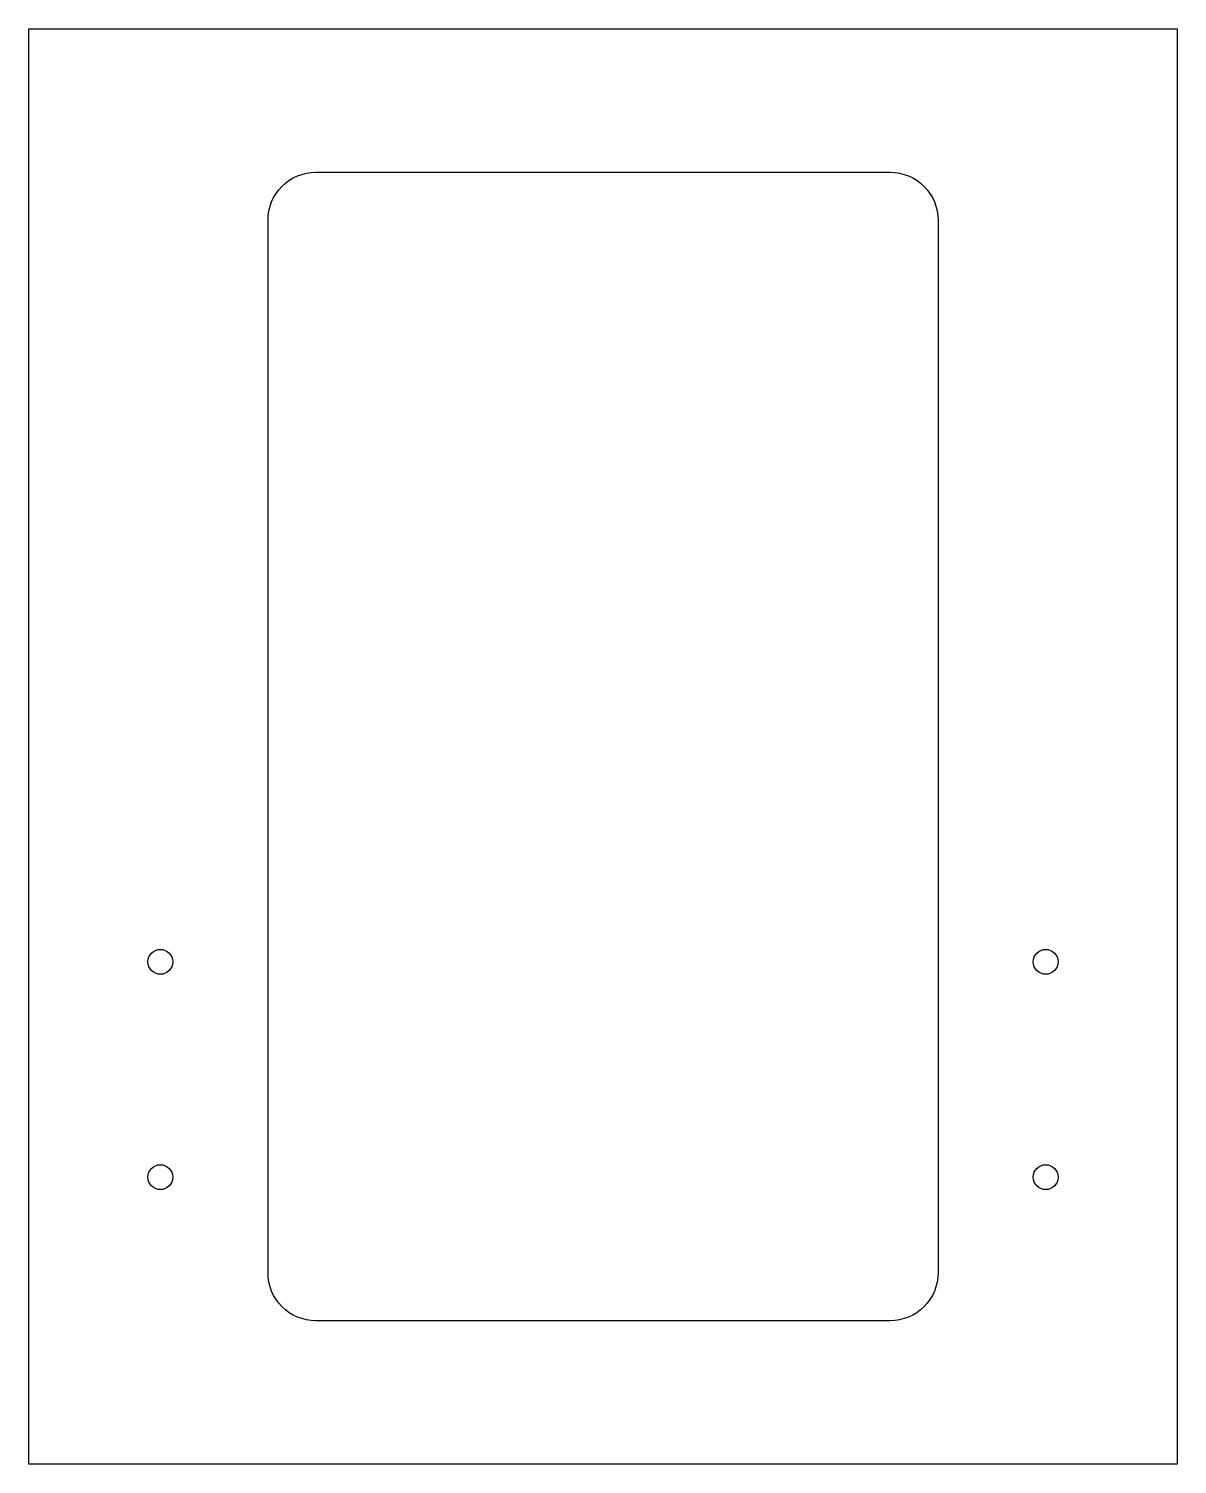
# Model space of a CAD drawing. Header units: inches. Extents: x -36.5 to -24.5, y 54.5 to 69.5.
import ezdxf

# ---------------------------------------------------------------- set-up
doc = ezdxf.new("R2010")
doc.units = ezdxf.units.IN
doc.layers.get('0').update_dxf_attribs({"linetype": 'CONTINUOUS'})

msp = doc.modelspace()

# ---------------------------------------------------------------- linework, layer by layer
msp.add_lwpolyline([(-24.5, 54.5), (-36.5, 54.5), (-36.5, 69.5), (-24.5, 69.5)], close=True)
msp.add_lwpolyline([(-34, 67.5, -0.414214), (-33.5, 68), (-27.5, 68, -0.414214), (-27, 67.5), (-27, 56.5, -0.414214), (-27.5, 56), (-33.5, 56, -0.414214), (-34, 56.5)], format="xyb", close=True)
for centre in [(-35.125, 59.75), (-25.875, 59.75), (-35.125, 57.5), (-25.875, 57.5)]:
    msp.add_circle(centre, 0.13)

doc.saveas('drawing.dxf')
